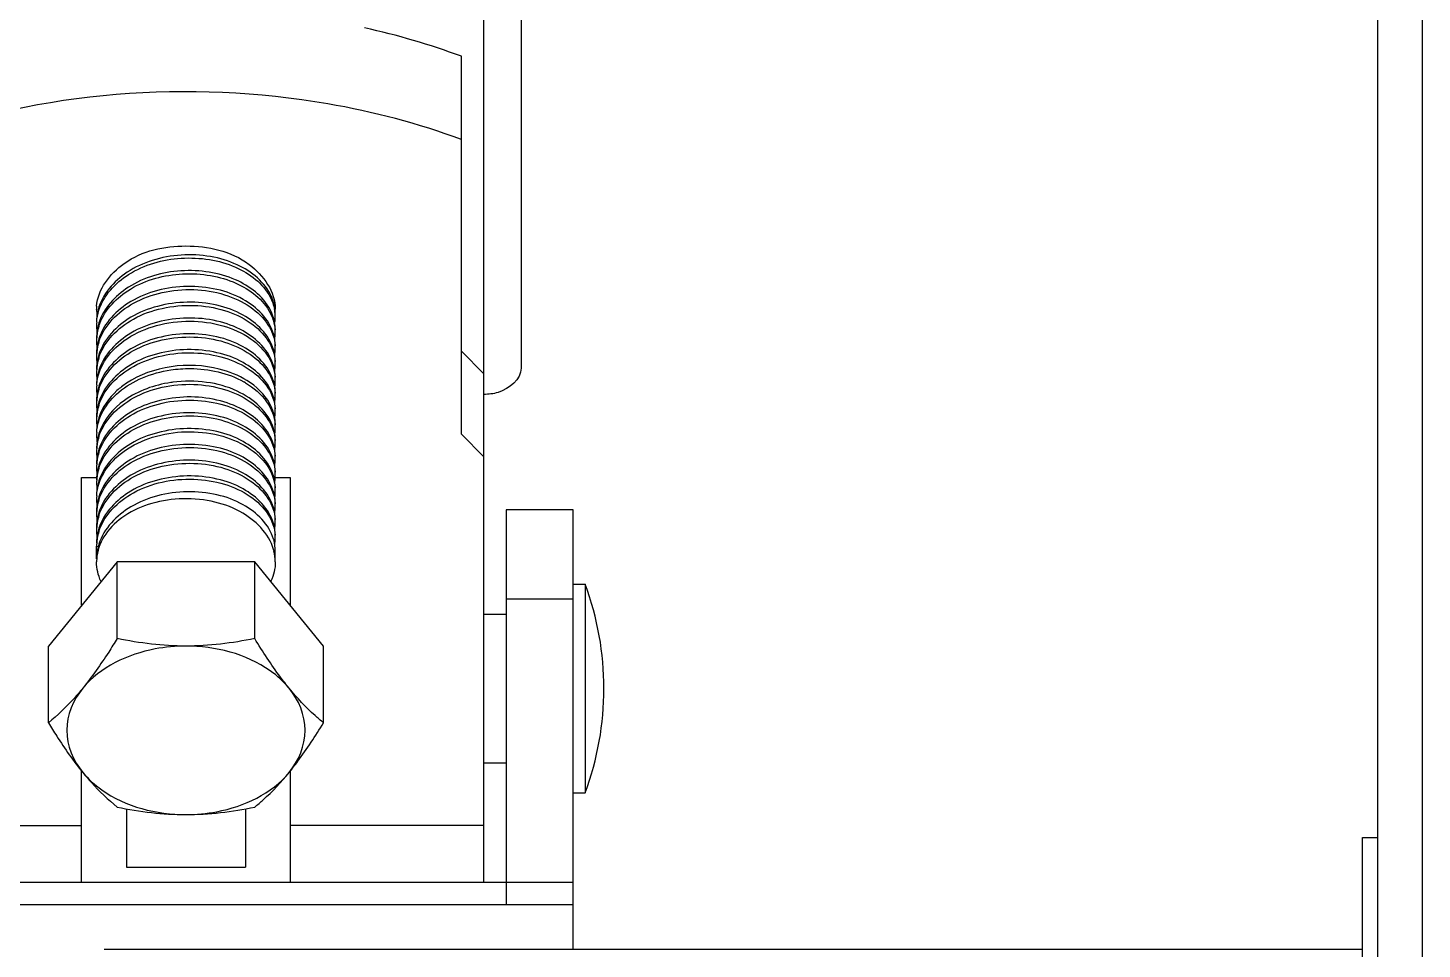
# Model space of a CAD drawing. Extents: x 185245 to 1992634, y -19957 to 755165.
# Drawn here: x 1876433.9 to 1876860.2, y 577585 to 577866.6 of the extents above; entities that cross this region are included whole.
import ezdxf

# ---------------------------------------------------------------- set-up
doc = ezdxf.new("R2010")
doc.units = 0
doc.header["$LTSCALE"] = 1000
doc.header["$MEASUREMENT"] = 0
doc.layers.add('02___PRT_ALL_AXES', color=7, linetype='Continuous')

msp = doc.modelspace()

# ---------------------------------------------------------------- linework, layer by layer
at = {"color": 7, "linetype": 'Continuous'}
for p, q in [((1876846.5, 580212.19), (1876846.5, 576571.85)), ((1876860.16, 580212.19), (1876860.16, 576571.85)), ((1876584.69, 579282.38), (1876584.69, 577762.62)), ((1876573.3, 577760.91), (1876573.3, 579232.95)), ((1876454.92, 577780.58), (1876454.92, 577780.65)), ((1876573.3, 577605.45), (1876573.3, 577735.48)), ((1876450.36, 577690.1), (1876450.36, 577729.13)), ((1876514.11, 577729.13), (1876514.11, 577690.1)), ((1876580.13, 577719.28), (1876580.13, 577598.62)), ((1876600.62, 577719.28), (1876580.13, 577719.28)), ((1876600.62, 577584.96), (1876600.62, 577719.28)), ((1876454.92, 577704.27), (1876454.92, 577708.14)), ((1876455.38, 577707.95), (1876454.92, 577708.14)), ((1876509.56, 577703.37), (1876509.56, 577706.69)), ((1876461.21, 577703.37), (1876440.17, 577677.62)), ((1876503.27, 577703.37), (1876461.21, 577703.37)), ((1876524.3, 577677.62), (1876503.27, 577703.37)), ((1876600.62, 577696.52), (1876604.27, 577696.52)), ((1876600.62, 577691.96), (1876580.13, 577691.96)), ((1876573.3, 577687.41), (1876580.13, 577687.41)), ((1876450.36, 577605.45), (1876450.36, 577639.4)), ((1876514.11, 577639.4), (1876514.11, 577605.45)), ((1876600.62, 577632.77), (1876604.27, 577632.77)), ((1876464.02, 577627.88), (1876464.02, 577610)), ((1876500.45, 577627.88), (1876500.45, 577610)), ((1876391.17, 577622.79), (1876450.36, 577622.79)), ((1876573.3, 577622.79), (1876514.11, 577622.79)), ((1876841.95, 577573.58), (1876841.95, 577619.11)), ((1876841.95, 577619.11), (1876846.5, 577619.11)), ((1876464.02, 577610), (1876500.45, 577610)), ((1876363.85, 577605.45), (1876600.62, 577605.45)), ((1876363.85, 577598.62), (1876600.62, 577598.62)), ((1876457.19, 577584.96), (1876841.95, 577584.96))]:
    msp.add_line(p, q, dxfattribs=at)
for centre, radius, start, end in [((1876495.71, 577778.83), 13.88, 16.463, 24.1462), ((1876496.25, 577779), 13.32, 15.3164, 16.4117), ((1876496.5, 577779.07), 13.06, 8.8387, 15.3294), ((1876496.77, 577783.01), 12.79, 351.2051, 354.2165), ((1876496.74, 577779.11), 12.81, 6.8038, 8.821), ((1876469.63, 577780.58), 14.71, 178.7568, 179.7371), ((1876469.61, 577780.58), 14.69, 179.7373, 180), ((1876469.76, 577780.58), 14.84, 180.017, 187.4905), ((1876469.76, 577776.71), 14.85, 172.4409, 179.9826), ((1876470.11, 577776.66), 15.2, 165.833, 172.4333), ((1876470.31, 577776.61), 15.4, 165.5442, 165.8443), ((1876494.28, 577772.34), 15.47, 29.635, 30.5689), ((1876494.85, 577773.62), 14.83, 25.7531, 27.6632), ((1876495.36, 577773.86), 14.26, 20.1759, 25.7754), ((1876495.84, 577774.04), 13.75, 18.8402, 20.1483), ((1876496.03, 577774.1), 13.55, 16.7965, 18.8416), ((1876496.4, 577774.21), 13.16, 10.3064, 16.8137), ((1876496.66, 577778.13), 12.9, 9.5494, 10.9745), ((1876496.8, 577778.15), 12.76, 4.3772, 9.5535), ((1876496.9, 577778.17), 12.66, 352.6975, 359.9837), ((1876496.91, 577779.13), 12.64, 0.0138, 6.8103), ((1876496.94, 577778.16), 12.62, 0.0037, 4.3716), ((1876469.67, 577775.75), 14.75, 176.2908, 179.9967), ((1876469.76, 577775.75), 14.85, 180.0174, 187.5633), ((1876469.76, 577771.88), 14.84, 172.5135, 179.983), ((1876469.88, 577770.9), 14.96, 170.6414, 176.2826), ((1876470.11, 577771.83), 15.2, 165.6882, 172.5045), ((1876470.31, 577770.82), 15.4, 162.4954, 170.6136), ((1876470.49, 577771.74), 15.59, 162.517, 165.6934), ((1876496.25, 577769.34), 13.32, 15.3039, 16.412), ((1876496.5, 577769.41), 13.06, 8.839, 15.3168), ((1876496.83, 577774.29), 12.73, 0.0321, 10.2928), ((1876496.86, 577773.34), 12.69, 351.1952, 359.9741), ((1876496.96, 577773.33), 12.59, 0.0047, 4.3399), ((1876469.67, 577770.92), 14.76, 176.2906, 179.9967), ((1876469.76, 577770.92), 14.85, 180.0173, 187.5347), ((1876469.76, 577767.05), 14.85, 172.4851, 179.9829), ((1876469.88, 577766.07), 14.96, 170.6064, 176.282), ((1876470.11, 577767), 15.2, 165.7505, 172.4767), ((1876470.31, 577766), 15.4, 162.4832, 170.5789), ((1876470.49, 577766.91), 15.59, 162.5133, 165.755), ((1876496.25, 577764.51), 13.32, 15.3602, 16.4085), ((1876496.86, 577769.46), 12.69, 0.0261, 8.8331), ((1876496.86, 577768.51), 12.69, 351.1826, 359.9739), ((1876496.96, 577768.5), 12.59, 0.0047, 4.3394), ((1876469.67, 577766.09), 14.76, 176.2901, 179.9967), ((1876469.76, 577766.09), 14.85, 180.0171, 187.5223), ((1876469.76, 577762.22), 14.85, 172.4732, 179.9828), ((1876470.11, 577762.17), 15.2, 165.7629, 172.465), ((1876470.31, 577761.17), 15.4, 162.498, 170.6185), ((1876470.49, 577762.08), 15.59, 162.501, 165.7673), ((1876496.5, 577764.58), 13.06, 8.8275, 15.3735), ((1876496.86, 577764.64), 12.69, 0.0261, 8.8211), ((1876496.96, 577763.67), 12.59, 0.0047, 4.3395), ((1876469.67, 577761.26), 14.75, 176.2908, 179.9967), ((1876469.77, 577761.27), 14.86, 180.018, 187.7975), ((1876469.88, 577761.24), 14.96, 170.6461, 176.2828), ((1876470.11, 577757.34), 15.19, 165.7041, 172.7434), ((1876470.49, 577757.25), 15.59, 162.5159, 165.7097), ((1876496.25, 577759.68), 13.32, 15.3455, 16.4078), ((1876496.5, 577759.75), 13.06, 8.8161, 15.3587), ((1876496.86, 577763.68), 12.69, 351.1717, 359.9739), ((1876496.86, 577759.81), 12.69, 0.026, 8.8097), ((1876496.96, 577758.84), 12.59, 0.0047, 4.3394), ((1876469.76, 577757.39), 14.84, 172.7542, 179.9843), ((1876469.67, 577756.43), 14.75, 176.2906, 179.9967), ((1876469.76, 577756.44), 14.85, 180.0174, 187.5513), ((1876470.11, 577752.51), 15.2, 165.7267, 172.493), ((1876470.31, 577751.51), 15.4, 162.4909, 170.6051), ((1876470.49, 577752.42), 15.59, 162.5135, 165.7315), ((1876483.24, 577720.66), 37.96, 97.612, 98.5483), ((1876487.08, 577735.63), 26.15, 59.2313, 60.5207), ((1876496.25, 577754.85), 13.32, 15.3562, 16.4067), ((1876496.51, 577754.92), 13.06, 8.5831, 15.3704), ((1876496.86, 577758.85), 12.7, 350.9429, 359.9728), ((1876496.87, 577754.98), 12.69, 0.0243, 8.5745), ((1876469.76, 577752.56), 14.85, 172.5017, 179.9829), ((1876469.67, 577751.6), 14.76, 176.2904, 179.9967), ((1876469.76, 577751.61), 14.85, 180.0173, 187.5367), ((1876469.88, 577751.59), 14.96, 170.6329, 176.2824), ((1876470.11, 577747.68), 15.2, 165.766, 172.4789), ((1876470.31, 577746.68), 15.4, 162.488, 170.5957), ((1876470.49, 577747.59), 15.59, 162.5087, 165.7704), ((1876496.25, 577750.02), 13.32, 15.3803, 16.4044), ((1876496.5, 577750.09), 13.06, 8.806, 15.3938), ((1876496.86, 577754.02), 12.69, 351.161, 359.9738), ((1876496.86, 577750.15), 12.69, 0.0259, 8.7993), ((1876496.96, 577754.02), 12.59, 0.0047, 4.3393), ((1876469.76, 577747.73), 14.85, 172.4872, 179.9829), ((1876469.67, 577746.77), 14.76, 176.2903, 179.9967), ((1876469.88, 577746.76), 14.96, 170.6233, 176.2823), ((1876470.49, 577742.76), 15.59, 162.5058, 165.7693), ((1876496.25, 577745.19), 13.32, 15.4324, 16.4009), ((1876496.5, 577745.26), 13.06, 8.7871, 15.4463), ((1876496.86, 577749.19), 12.69, 351.1413, 359.9737), ((1876496.87, 577745.32), 12.69, 0.0258, 8.7798), ((1876496.96, 577749.19), 12.59, 0.0047, 4.3389), ((1876469.76, 577746.78), 14.85, 180.0173, 187.5328), ((1876469.76, 577742.9), 14.85, 172.4835, 179.9829), ((1876469.68, 577741.94), 14.76, 176.2866, 179.9968), ((1876470.11, 577742.86), 15.2, 165.7649, 172.4752), ((1876496.46, 577740.42), 13.11, 9.0944, 16.4713), ((1876496.87, 577744.36), 12.69, 351.4494, 359.976), ((1876496.96, 577744.36), 12.6, 0.0046, 4.3456), ((1876469.76, 577741.95), 14.84, 180.0162, 187.3323), ((1876469.77, 577738.07), 14.85, 172.2882, 179.9823), ((1876469.88, 577737.1), 14.96, 170.633, 176.2824), ((1876470.11, 577738.03), 15.2, 165.7459, 172.2807), ((1876470.31, 577737.02), 15.4, 162.4871, 170.6053), ((1876470.51, 577737.93), 15.61, 162.4516, 165.7498), ((1876496.25, 577735.53), 13.32, 15.3426, 16.4105), ((1876496.5, 577735.6), 13.06, 8.8357, 15.3558), ((1876496.86, 577740.49), 12.7, 0.0272, 9.08), ((1876496.86, 577739.53), 12.69, 351.1911, 359.9741), ((1876496.96, 577739.53), 12.59, 0.0047, 4.3396), ((1876469.67, 577737.11), 14.75, 176.2903, 179.9967), ((1876469.76, 577737.12), 14.85, 180.0172, 187.5261), ((1876469.76, 577733.24), 14.85, 172.4765, 179.9828), ((1876469.88, 577732.27), 14.96, 170.5993, 176.2819), ((1876470.11, 577733.2), 15.2, 165.7642, 172.4682), ((1876470.31, 577732.19), 15.4, 162.4824, 170.5717), ((1876470.49, 577733.1), 15.59, 162.5049, 165.7686), ((1876496.25, 577730.71), 13.32, 15.3335, 16.4046), ((1876496.5, 577730.77), 13.06, 8.8222, 15.3467), ((1876496.86, 577735.66), 12.69, 0.0261, 8.8295), ((1876496.86, 577734.7), 12.69, 351.178, 359.9739), ((1876496.96, 577734.7), 12.59, 0.0047, 4.3395), ((1876469.67, 577732.28), 14.75, 176.29, 179.9967), ((1876469.76, 577732.29), 14.85, 180.0171, 187.5169), ((1876469.76, 577728.42), 14.85, 172.4677, 179.9827), ((1876470.11, 577728.37), 15.2, 165.7627, 172.4595), ((1876470.31, 577727.36), 15.4, 162.4829, 170.5782), ((1876470.49, 577728.27), 15.59, 162.5002, 165.767), ((1876496.86, 577730.83), 12.69, 0.0259, 8.8159), ((1876496.96, 577729.87), 12.59, 0.0047, 4.3399), ((1876469.67, 577727.45), 14.75, 176.29, 179.9967), ((1876469.76, 577727.46), 14.84, 180.017, 187.4489), ((1876469.88, 577727.44), 14.96, 170.6057, 176.2819), ((1876470.11, 577723.54), 15.2, 165.7631, 172.3902), ((1876470.49, 577723.44), 15.59, 162.5007, 165.7672), ((1876496.25, 577725.88), 13.32, 15.295, 16.4082), ((1876496.5, 577725.94), 13.06, 8.8659, 15.3078), ((1876496.86, 577726), 12.69, 0.0263, 8.8603), ((1876496.87, 577729.87), 12.69, 351.2218, 359.9742), ((1876496.96, 577725.04), 12.59, 0.0047, 4.3399), ((1876469.76, 577723.59), 14.85, 172.3978, 179.9823), ((1876469.67, 577722.62), 14.75, 176.29, 179.9967), ((1876469.76, 577722.63), 14.85, 180.0171, 187.5089), ((1876470.11, 577718.71), 15.2, 165.7634, 172.4513), ((1876470.31, 577717.7), 15.4, 162.4867, 170.562), ((1876470.49, 577718.61), 15.59, 162.5015, 165.7677), ((1876496.25, 577721.05), 13.32, 15.3024, 16.4096), ((1876496.51, 577721.11), 13.05, 8.6158, 15.3161), ((1876496.86, 577725.04), 12.7, 350.9764, 359.9733), ((1876496.87, 577721.17), 12.69, 0.0245, 8.608), ((1876469.76, 577718.76), 14.85, 172.4594, 179.9827), ((1876469.67, 577717.79), 14.76, 176.29, 179.9967), ((1876469.76, 577717.8), 14.84, 180.017, 187.4917), ((1876469.88, 577717.78), 14.96, 170.5894, 176.2819), ((1876470.11, 577713.88), 15.2, 165.765, 172.4342), ((1876470.31, 577712.87), 15.4, 162.4917, 170.5553), ((1876470.49, 577713.78), 15.59, 162.5045, 165.7692), ((1876496.25, 577716.22), 13.32, 15.3158, 16.4116), ((1876496.5, 577716.28), 13.06, 8.8392, 15.3288), ((1876496.86, 577720.22), 12.69, 351.1951, 359.9741), ((1876496.86, 577716.34), 12.69, 0.0262, 8.8333), ((1876496.96, 577720.21), 12.59, 0.0047, 4.3399), ((1876469.76, 577713.93), 14.85, 172.4422, 179.9826), ((1876469.67, 577712.96), 14.76, 176.2903, 179.9967), ((1876469.76, 577712.97), 14.85, 180.0172, 187.5273), ((1876469.88, 577712.95), 14.96, 170.5827, 176.2821), ((1876470.49, 577708.95), 15.59, 162.5094, 165.7711), ((1876496.25, 577711.39), 13.32, 15.3138, 16.4121), ((1876496.5, 577711.45), 13.06, 8.8348, 15.3268), ((1876496.86, 577715.39), 12.69, 351.1908, 359.9741), ((1876496.86, 577711.51), 12.69, 0.0261, 8.8289), ((1876496.96, 577715.38), 12.59, 0.0047, 4.3399), ((1876469.76, 577709.1), 14.85, 172.4782, 179.9829), ((1876469.67, 577708.13), 14.75, 176.2902, 179.9967), ((1876469.88, 577708.12), 14.96, 170.6229, 176.2822), ((1876470.11, 577709.05), 15.2, 165.7668, 172.4699), ((1876470.31, 577708.04), 15.4, 162.4849, 170.5952), ((1876470.49, 577704.12), 15.59, 162.5026, 165.791), ((1876496.25, 577706.56), 13.32, 15.3664, 16.4089), ((1876496.5, 577706.62), 13.06, 8.8239, 15.3798), ((1876496.86, 577710.56), 12.69, 351.179, 359.9739), ((1876496.86, 577706.68), 12.69, 0.0261, 8.8175), ((1876496.96, 577710.55), 12.59, 0.0047, 4.3394)]:
    msp.add_arc(centre, radius, start, end, dxfattribs=at)
for points, knots in [([(1876508.38, 577784.51), (1876506.44, 577788.85), (1876499.85, 577794.12), (1876489.68, 577797.06), (1876480.76, 577797.53), (1876471.99, 577795.89), (1876462.25, 577791.55), (1876456.6, 577785.13), (1876455.4, 577780.46)], [0, 0, 0, 0, 0.223773, 0.357617, 0.498713, 0.639512, 0.772857, 1, 1, 1, 1]), ([(1876455.64, 577780.34), (1876457.08, 577784.84), (1876464.82, 577793.07), (1876478, 577796.63), (1876489.35, 577796.14), (1876499.3, 577793.38), (1876505.82, 577788.49), (1876507.98, 577784.36)], [0, 0, 0, 0, 0.228509, 0.499781, 0.640257, 0.774022, 1, 1, 1, 1]), ([(1876507.98, 577780.5), (1876505.81, 577784.64), (1876499.28, 577789.53), (1876489.31, 577792.28), (1876477.96, 577792.76), (1876464.76, 577789.18), (1876457.04, 577780.92), (1876455.62, 577776.42)], [0, 0, 0, 0, 0.226055, 0.35988, 0.500401, 0.771641, 1, 1, 1, 1]), ([(1876455.62, 577775.46), (1876457.02, 577779.88), (1876464.54, 577788.04), (1876477.48, 577791.71), (1876488.67, 577791.4), (1876498.62, 577788.86), (1876505.23, 577784.23), (1876507.61, 577780.21)], [0, 0, 0, 0, 0.227348, 0.497152, 0.637415, 0.771604, 1, 1, 1, 1]), ([(1876509.03, 577773.1), (1876507.7, 577777.6), (1876501.59, 577783.52), (1876491.63, 577787.03), (1876482.62, 577787.96), (1876473.56, 577786.7), (1876463.31, 577782.68), (1876457.12, 577776.36), (1876455.62, 577771.59)], [0, 0, 0, 0, 0.2172, 0.349119, 0.49007, 0.632362, 0.768232, 1, 1, 1, 1]), ([(1876455.62, 577770.63), (1876457.21, 577775.67), (1876463.99, 577782.26), (1876474.98, 577786.11), (1876484.59, 577787.02), (1876493.89, 577785.54), (1876501.86, 577781.91), (1876507.6, 577776.46), (1876509.35, 577771.71), (1876509.52, 577769.46)], [0, 0, 0, 0, 0.234601, 0.372819, 0.516614, 0.657142, 0.786237, 0.899566, 1, 1, 1, 1]), ([(1876509.03, 577768.27), (1876507.7, 577772.77), (1876501.59, 577778.69), (1876491.64, 577782.2), (1876482.62, 577783.13), (1876473.56, 577781.87), (1876463.31, 577777.85), (1876457.13, 577771.54), (1876455.62, 577766.77)], [0, 0, 0, 0, 0.217195, 0.349114, 0.490063, 0.632357, 0.768233, 1, 1, 1, 1]), ([(1876455.62, 577765.8), (1876457.21, 577770.84), (1876463.99, 577777.43), (1876474.98, 577781.28), (1876484.58, 577782.19), (1876493.89, 577780.71), (1876501.86, 577777.08), (1876507.6, 577771.63), (1876509.35, 577766.88), (1876509.52, 577764.63)], [0, 0, 0, 0, 0.234601, 0.372807, 0.516599, 0.657132, 0.786232, 0.899564, 1, 1, 1, 1]), ([(1876454.95, 577757.38), (1876455.12, 577759.97), (1876457.01, 577765.39), (1876463.35, 577771.65), (1876472.11, 577775.78), (1876482.15, 577777.4), (1876492.18, 577776.39), (1876500.95, 577772.89), (1876507.36, 577767.27), (1876509.34, 577762.2), (1876509.52, 577759.8)], [0, 0, 0, 0, 0.108836, 0.229817, 0.365008, 0.508761, 0.651467, 0.783424, 0.898808, 1, 1, 1, 1]), ([(1876509.03, 577763.44), (1876507.7, 577767.94), (1876501.59, 577773.86), (1876491.63, 577777.37), (1876482.62, 577778.3), (1876473.56, 577777.04), (1876463.31, 577773.02), (1876457.12, 577766.7), (1876455.62, 577761.93)], [0, 0, 0, 0, 0.217199, 0.349123, 0.490078, 0.632366, 0.768232, 1, 1, 1, 1]), ([(1876509.03, 577758.61), (1876507.7, 577763.11), (1876501.59, 577769.03), (1876491.63, 577772.54), (1876482.62, 577773.47), (1876473.56, 577772.21), (1876463.31, 577768.19), (1876457.12, 577761.87), (1876455.62, 577757.1)], [0, 0, 0, 0, 0.217199, 0.349123, 0.490079, 0.632367, 0.768233, 1, 1, 1, 1]), ([(1876455.62, 577756.14), (1876457.21, 577761.18), (1876463.99, 577767.77), (1876474.98, 577771.62), (1876484.59, 577772.53), (1876493.89, 577771.05), (1876501.86, 577767.42), (1876507.6, 577761.97), (1876509.35, 577757.23), (1876509.52, 577754.97)], [0, 0, 0, 0, 0.234599, 0.372817, 0.516611, 0.657137, 0.78623, 0.899563, 1, 1, 1, 1]), ([(1876509.03, 577753.78), (1876507.7, 577758.28), (1876501.59, 577764.2), (1876491.64, 577767.71), (1876482.62, 577768.65), (1876473.56, 577767.38), (1876463.31, 577763.36), (1876457.12, 577757.05), (1876455.62, 577752.28)], [0, 0, 0, 0, 0.217199, 0.349112, 0.490063, 0.632356, 0.768233, 1, 1, 1, 1]), ([(1876455.62, 577751.31), (1876457.21, 577756.35), (1876463.99, 577762.94), (1876474.98, 577766.79), (1876484.59, 577767.7), (1876493.89, 577766.22), (1876501.86, 577762.59), (1876507.6, 577757.14), (1876509.35, 577752.4), (1876509.52, 577750.14)], [0, 0, 0, 0, 0.234599, 0.372814, 0.516606, 0.657131, 0.786224, 0.899562, 1, 1, 1, 1]), ([(1876500.9, 577758.8), (1876498.31, 577760.42), (1876486.51, 577765.17), (1876472.03, 577763.29), (1876464.07, 577757.99)], [0, 0, 0, 0, 0.242438, 1, 1, 1, 1]), ([(1876454.95, 577742.9), (1876455.1, 577745.19), (1876456.59, 577749.97), (1876461.71, 577755.81), (1876468.98, 577760.07), (1876474.63, 577761.61), (1876477.6, 577762.06)], [0, 0, 0, 0, 0.21682, 0.453957, 0.717085, 1, 1, 1, 1]), ([(1876477.6, 577762.06), (1876479.57, 577762.35), (1876487.17, 577762.9), (1876495.05, 577761.17), (1876499.95, 577758.4)], [0, 0, 0, 0, 0.26131, 1, 1, 1, 1]), ([(1876584.69, 577762.62), (1876584.69, 577759.21), (1876579.5, 577755.04), (1876574.77, 577754.57), (1876573.3, 577754.57)], [0, 0, 0, 0, 0.699639, 1, 1, 1, 1]), ([(1876464.07, 577757.99), (1876463.05, 577757.31), (1876459.44, 577754.55), (1876456.62, 577750.61), (1876455.62, 577747.45)], [0, 0, 0, 0, 0.270094, 1, 1, 1, 1]), ([(1876455.62, 577741.65), (1876457.21, 577746.7), (1876463.99, 577753.28), (1876474.98, 577757.14), (1876484.59, 577758.04), (1876493.89, 577756.57), (1876501.86, 577752.93), (1876507.6, 577747.48), (1876509.35, 577742.74), (1876509.52, 577740.48)], [0, 0, 0, 0, 0.2346, 0.372814, 0.516605, 0.65714, 0.786235, 0.899567, 1, 1, 1, 1]), ([(1876477.6, 577758.19), (1876472.61, 577757.44), (1876463.5, 577754.34), (1876456.91, 577746.7), (1876455.63, 577742.63)], [0, 0, 0, 0, 0.541307, 1, 1, 1, 1]), ([(1876509.02, 577744.14), (1876507.52, 577749.22), (1876500.02, 577755.67), (1876488.45, 577758.7), (1876481.62, 577758.74), (1876478.21, 577758.28)], [0, 0, 0, 0, 0.441714, 0.713654, 1, 1, 1, 1]), ([(1876500.46, 577758.1), (1876502.93, 577756.63), (1876507.2, 577753.09), (1876509.33, 577747.81), (1876509.52, 577745.31)], [0, 0, 0, 0, 0.534403, 1, 1, 1, 1]), ([(1876509.03, 577748.95), (1876508.75, 577749.91), (1876507.06, 577753.92), (1876503.71, 577757.05), (1876500.9, 577758.8)], [0, 0, 0, 0, 0.23168, 1, 1, 1, 1]), ([(1876509.03, 577739.3), (1876507.7, 577743.79), (1876501.59, 577749.71), (1876491.63, 577753.22), (1876482.62, 577754.16), (1876473.56, 577752.89), (1876463.31, 577748.87), (1876457.13, 577742.56), (1876455.62, 577737.79)], [0, 0, 0, 0, 0.217198, 0.349118, 0.490075, 0.632362, 0.768234, 1, 1, 1, 1]), ([(1876455.62, 577736.82), (1876457.21, 577741.87), (1876463.99, 577748.45), (1876474.98, 577752.31), (1876484.59, 577753.21), (1876493.89, 577751.74), (1876501.86, 577748.11), (1876507.6, 577742.65), (1876509.35, 577737.91), (1876509.52, 577735.65)], [0, 0, 0, 0, 0.234603, 0.372813, 0.516604, 0.657136, 0.786228, 0.899564, 1, 1, 1, 1]), ([(1876509.03, 577734.47), (1876507.7, 577738.96), (1876501.59, 577744.88), (1876491.64, 577748.39), (1876482.62, 577749.33), (1876473.56, 577748.06), (1876463.31, 577744.04), (1876457.13, 577737.73), (1876455.62, 577732.96)], [0, 0, 0, 0, 0.217202, 0.349116, 0.490071, 0.632358, 0.76823, 1, 1, 1, 1]), ([(1876455.62, 577731.99), (1876457.21, 577737.04), (1876463.99, 577743.62), (1876474.98, 577747.48), (1876484.59, 577748.38), (1876493.89, 577746.91), (1876501.86, 577743.28), (1876507.6, 577737.82), (1876509.35, 577733.08), (1876509.52, 577730.82)], [0, 0, 0, 0, 0.234605, 0.372816, 0.516608, 0.657138, 0.78623, 0.899566, 1, 1, 1, 1]), ([(1876454.95, 577723.58), (1876455.12, 577726.17), (1876457.01, 577731.59), (1876463.35, 577737.85), (1876472.11, 577741.97), (1876482.15, 577743.6), (1876492.18, 577742.59), (1876500.95, 577739.09), (1876507.36, 577733.47), (1876509.34, 577728.4), (1876509.52, 577725.99)], [0, 0, 0, 0, 0.108831, 0.229813, 0.365006, 0.508762, 0.651468, 0.78342, 0.898809, 1, 1, 1, 1]), ([(1876509.03, 577729.64), (1876507.7, 577734.13), (1876501.59, 577740.05), (1876491.64, 577743.56), (1876482.62, 577744.5), (1876473.56, 577743.23), (1876463.31, 577739.21), (1876457.13, 577732.9), (1876455.62, 577728.13)], [0, 0, 0, 0, 0.217202, 0.349116, 0.49007, 0.632359, 0.768228, 1, 1, 1, 1]), ([(1876509.03, 577724.81), (1876507.7, 577729.3), (1876501.59, 577735.22), (1876491.64, 577738.73), (1876482.62, 577739.67), (1876473.56, 577738.4), (1876463.31, 577734.39), (1876457.13, 577728.07), (1876455.62, 577723.3)], [0, 0, 0, 0, 0.217202, 0.349116, 0.49007, 0.632359, 0.768228, 1, 1, 1, 1]), ([(1876455.62, 577722.33), (1876457.21, 577727.38), (1876463.99, 577733.96), (1876474.98, 577737.82), (1876484.59, 577738.72), (1876493.89, 577737.25), (1876501.86, 577733.62), (1876507.6, 577728.16), (1876509.35, 577723.42), (1876509.52, 577721.16)], [0, 0, 0, 0, 0.234607, 0.372817, 0.516612, 0.657139, 0.786233, 0.899567, 1, 1, 1, 1]), ([(1876509.03, 577719.98), (1876507.7, 577724.48), (1876501.59, 577730.39), (1876491.63, 577733.9), (1876482.62, 577734.84), (1876473.56, 577733.57), (1876463.31, 577729.56), (1876457.13, 577723.24), (1876455.62, 577718.47)], [0, 0, 0, 0, 0.217201, 0.349117, 0.490069, 0.63236, 0.768228, 1, 1, 1, 1]), ([(1876455.62, 577717.5), (1876457.21, 577722.55), (1876463.99, 577729.13), (1876474.98, 577732.99), (1876484.59, 577733.89), (1876493.89, 577732.42), (1876501.86, 577728.79), (1876507.6, 577723.33), (1876509.35, 577718.59), (1876509.52, 577716.33)], [0, 0, 0, 0, 0.234605, 0.372817, 0.516611, 0.657139, 0.786234, 0.899567, 1, 1, 1, 1]), ([(1876509.03, 577715.15), (1876507.7, 577719.65), (1876501.59, 577725.56), (1876491.63, 577729.07), (1876482.62, 577730.01), (1876473.56, 577728.74), (1876463.31, 577724.73), (1876457.12, 577718.41), (1876455.62, 577713.64)], [0, 0, 0, 0, 0.2172, 0.349118, 0.490069, 0.632361, 0.76823, 1, 1, 1, 1]), ([(1876455.62, 577712.68), (1876457.21, 577717.72), (1876463.99, 577724.3), (1876474.98, 577728.16), (1876484.59, 577729.06), (1876493.89, 577727.59), (1876501.86, 577723.96), (1876507.6, 577718.5), (1876509.35, 577713.76), (1876509.52, 577711.5)], [0, 0, 0, 0, 0.234601, 0.372817, 0.516613, 0.65714, 0.786235, 0.899567, 1, 1, 1, 1]), ([(1876509.03, 577710.32), (1876507.7, 577714.82), (1876501.59, 577720.73), (1876491.64, 577724.24), (1876482.62, 577725.18), (1876473.56, 577723.92), (1876463.31, 577719.9), (1876457.13, 577713.58), (1876455.62, 577708.81)], [0, 0, 0, 0, 0.217197, 0.349115, 0.490066, 0.632359, 0.768233, 1, 1, 1, 1])]:
    msp.add_open_spline(points, degree=3, knots=knots, dxfattribs=at)
for points in [[(1876507.98, 577784.36), (1876508.6, 577783.18), (1876509.07, 577781.9), (1876509.32, 577780.58)], [(1876454.95, 577776.7), (1876455.03, 577777.94), (1876455.26, 577779.17), (1876455.64, 577780.34)], [(1876507.73, 577779.99), (1876508.72, 577778.26), (1876509.37, 577776.27), (1876509.52, 577774.29)], [(1876455.38, 577707.95), (1876455.08, 577706.75), (1876454.92, 577705.51), (1876454.92, 577704.27)]]:
    msp.add_open_spline(points, degree=3, dxfattribs=at)
at = {"layer": '02___PRT_ALL_AXES', "color": 7, "linetype": 'Continuous'}
for p, q in [((1876566.47, 577742.37), (1876566.47, 577857.96)), ((1876454.92, 577780.58), (1876454.92, 577780.65)), ((1876573.3, 577760.91), (1876566.47, 577767.81)), ((1876573.3, 577735.48), (1876573.3, 577760.91)), ((1876573.3, 577735.48), (1876566.47, 577742.37)), ((1876450.36, 577729.13), (1876454.92, 577729.13)), ((1876509.56, 577729.13), (1876514.11, 577729.13)), ((1876454.92, 577704.27), (1876454.92, 577708.14)), ((1876509.56, 577703.37), (1876509.56, 577706.69)), ((1876461.21, 577679.92), (1876461.21, 577703.37)), ((1876503.27, 577679.92), (1876503.27, 577703.37)), ((1876600.62, 577696.52), (1876604.27, 577696.52)), ((1876604.27, 577696.52), (1876604.27, 577632.77)), ((1876573.3, 577687.41), (1876580.13, 577687.41)), ((1876440.17, 577654.16), (1876440.17, 577677.62)), ((1876524.3, 577654.16), (1876524.3, 577677.62)), ((1876573.3, 577641.88), (1876580.13, 577641.88)), ((1876600.62, 577632.77), (1876604.27, 577632.77))]:
    msp.add_line(p, q, dxfattribs=at)
for centre, radius, start, end in [((1876487.26, 577642.42), 229.64, 69.8222, 77.5394), ((1876468.56, 577780.65), 13.65, 176.3051, 179.9979), ((1876468.64, 577780.65), 13.72, 180.0148, 187.3003), ((1876495.92, 577780.65), 13.64, 357.0544, 359.9988), ((1876495.25, 577703.27), 14.32, 13.5882, 15.7069), ((1876495.64, 577703.36), 13.91, 0.0785, 13.6173), ((1876468.56, 577703.37), 13.64, 176.2826, 179.9965), ((1876518.96, 577664.64), 91.07, 339.5127, 20.4873)]:
    msp.add_arc(centre, radius, start, end, dxfattribs=at)
for points, knots in [([(1876566.47, 577832.52), (1876553.24, 577837.4), (1876498.21, 577851.89), (1876438.05, 577847.3), (1876398, 577832.52)], [0, 0, 0, 0, 0.248287, 1, 1, 1, 1]), ([(1876454.94, 577781.53), (1876455.28, 577786.7), (1876463.57, 577797.48), (1876475.7, 577799.96), (1876482.24, 577799.96)], [0, 0, 0, 0, 0.442357, 1, 1, 1, 1]), ([(1876482.24, 577799.96), (1876488.95, 577799.96), (1876501.43, 577797.41), (1876509.56, 577785.92), (1876509.56, 577780.65)], [0, 0, 0, 0, 0.559767, 1, 1, 1, 1]), ([(1876509.03, 577707.14), (1876507.63, 577712.12), (1876500.86, 577718.66), (1876489.92, 577722.32), (1876480.2, 577723.06), (1876470.75, 577721.35), (1876462.64, 577717.43), (1876456.83, 577711.62), (1876455.1, 577706.63), (1876454.95, 577704.26)], [0, 0, 0, 0, 0.226573, 0.36295, 0.506452, 0.648024, 0.779263, 0.895686, 1, 1, 1, 1]), ([(1876461.21, 577679.92), (1876460.36, 577678.54), (1876457.09, 577673.32), (1876453.56, 577668.25), (1876450.69, 577664.74)], [0, 0, 0, 0, 0.26296, 1, 1, 1, 1]), ([(1876513.78, 577664.74), (1876512.87, 577665.86), (1876509.09, 577670.73), (1876505.73, 577675.9), (1876503.27, 577679.92)], [0, 0, 0, 0, 0.234887, 1, 1, 1, 1]), ([(1876482.24, 577677.62), (1876479.08, 577677.62), (1876467.64, 577676.61), (1876456, 577671.24), (1876450.69, 577664.74)], [0, 0, 0, 0, 0.273399, 1, 1, 1, 1]), ([(1876513.78, 577664.74), (1876512.12, 577666.77), (1876503.42, 577674.6), (1876491.18, 577677.62), (1876482.24, 577677.62)], [0, 0, 0, 0, 0.226783, 1, 1, 1, 1]), ([(1876450.69, 577664.74), (1876449.83, 577663.68), (1876446.59, 577659.9), (1876442.97, 577656.44), (1876440.17, 577654.16)], [0, 0, 0, 0, 0.2742, 1, 1, 1, 1]), ([(1876524.3, 577654.16), (1876523.42, 577654.88), (1876519.64, 577658.11), (1876516.21, 577661.76), (1876513.78, 577664.74)], [0, 0, 0, 0, 0.227749, 1, 1, 1, 1]), ([(1876440.17, 577654.16), (1876441.02, 577652.78), (1876444.29, 577647.56), (1876447.82, 577642.5), (1876450.69, 577638.98)], [0, 0, 0, 0, 0.26296, 1, 1, 1, 1]), ([(1876513.78, 577638.98), (1876514.7, 577640.1), (1876518.47, 577644.97), (1876521.84, 577650.14), (1876524.3, 577654.16)], [0, 0, 0, 0, 0.234887, 1, 1, 1, 1]), ([(1876450.69, 577638.98), (1876451.55, 577637.92), (1876454.79, 577634.14), (1876458.41, 577630.69), (1876461.21, 577628.4)], [0, 0, 0, 0, 0.2742, 1, 1, 1, 1]), ([(1876450.69, 577638.98), (1876452.35, 577636.95), (1876461.05, 577629.12), (1876473.29, 577626.1), (1876482.24, 577626.1)], [0, 0, 0, 0, 0.226783, 1, 1, 1, 1]), ([(1876482.24, 577626.1), (1876485.39, 577626.1), (1876496.84, 577627.11), (1876508.48, 577632.48), (1876513.78, 577638.98)], [0, 0, 0, 0, 0.273399, 1, 1, 1, 1]), ([(1876503.27, 577628.4), (1876504.15, 577629.12), (1876507.93, 577632.35), (1876511.35, 577636), (1876513.78, 577638.98)], [0, 0, 0, 0, 0.227749, 1, 1, 1, 1])]:
    msp.add_open_spline(points, degree=3, knots=knots, dxfattribs=at)
for points in [[(1876456.25, 577697.42), (1876455.4, 577699.27), (1876454.92, 577701.34), (1876454.92, 577703.37)], [(1876509.56, 577703.37), (1876509.56, 577701.34), (1876509.07, 577699.27), (1876508.23, 577697.42)], [(1876482.24, 577677.62), (1876475.18, 577677.62), (1876468.12, 577678.51), (1876461.21, 577679.92)], [(1876503.27, 577679.92), (1876496.36, 577678.51), (1876489.29, 577677.62), (1876482.24, 577677.62)], [(1876450.69, 577664.74), (1876447.79, 577661.18), (1876443.83, 577651.86), (1876447.79, 577642.54), (1876450.69, 577638.98)], [(1876513.78, 577638.98), (1876516.69, 577642.54), (1876520.64, 577651.86), (1876516.69, 577661.18), (1876513.78, 577664.74)], [(1876461.21, 577628.4), (1876468.12, 577626.99), (1876475.18, 577626.1), (1876482.24, 577626.1)], [(1876482.24, 577626.1), (1876489.29, 577626.1), (1876496.36, 577626.99), (1876503.27, 577628.4)]]:
    msp.add_open_spline(points, degree=3, dxfattribs=at)

doc.saveas('drawing.dxf')
